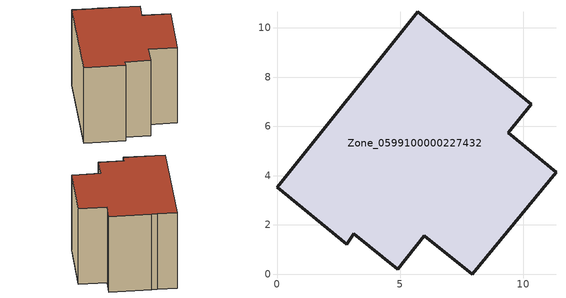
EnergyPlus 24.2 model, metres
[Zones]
Zone_0599100000227432
 floor ground (C_G): 7.43,9.25 10.31,6.89 9.38,5.75 11.32,4.14 7.93,0 5.97,1.57 4.89,0.21 3.12,1.64 2.83,1.21 0,3.53 5.72,10.65 7.07,9.55 z0
 wall outside (C_F): 5.97,1.57 7.93,0 11.32,4.14 9.38,5.75 10.31,6.89 7.43,9.25 7.07,9.55 5.72,10.65 0,3.53 2.83,1.21 3.12,1.64 4.89,0.21 5.97,1.57 z0:7.78
 roof outside (C_R): 7.43,9.25 7.07,9.55 5.72,10.65 0,3.53 2.83,1.21 3.12,1.64 4.89,0.21 5.97,1.57 7.93,0 11.32,4.14 9.38,5.75 10.31,6.89 z7.78
[BUILDING]
Pand.0599100000227432: North Axis=0; Terrain=City; Loads Convergence Tolerance Value=0.04; Temperature Convergence Tolerance Value=0.4; Solar Distribution=FullExterior; Maximum Number of Warmup Days=25; Minimum Number of Warmup Days=1
[Site:Location]
Rotterdam.The.Hague.AP_ZH_NLD Design_Conditions: Latitude=51.96; Longitude=4.45; Time Zone=1; Elevation=-4.5
[SITE:GROUNDTEMPERATURE:BUILDINGSURFACE]
18, 18, 18, 18, 18, 18, 18, 18, 18, 18, 18, 18
[MATERIAL] Thermal Absorptance=0.9; Solar Absorptance=0.7; Visible Absorptance=0.7
Name | Roughness | Thickness | Conductivity | Density | Specific Heat
G.TC.1946 | MediumSmooth | 0.15 | 1 | 540 | 1210
F.TC.1946 | Rough | 0.3 | 0.857143 | 1920 | 840
R.TC.1946 | MediumRough | 0.2 | 0.909091 | 1500 | 1000
[CONSTRUCTION]
C_G: G.TC.1946
C_F: F.TC.1946
C_R: R.TC.1946
[ZONE]
Zone_0599100000227432: Type=1; Multiplier=1; Ceiling Height=Autocalculate; Volume=Autocalculate; Floor Area=autocalculate; Part of Total Floor Area=Yes
[ZONEINFILTRATION:DESIGNFLOWRATE]
Infil_Zone_0599100000227432: Zone or ZoneList or Space or SpaceList=Zone_0599100000227432; Schedule=AlwaysOn; Design Flow Rate Calculation Method=Flow/Area; Flow Rate per Floor Area=0.003; Constant Term Coefficient=1; Temperature Term Coefficient=0; Velocity Term Coefficient=0; Velocity Squared Term Coefficient=0
[HVACTEMPLATE:ZONE:IDEALLOADSAIRSYSTEM]
Zone_0599100000227432: Maximum Heating Supply Air Temperature=50; Minimum Cooling Supply Air Temperature=13; Maximum Heating Supply Air Humidity Ratio=0.0156; Minimum Cooling Supply Air Humidity Ratio=0.0077; Heating Limit=NoLimit; Cooling Limit=NoLimit; Dehumidification Control Type=ConstantSensibleHeatRatio; Cooling Sensible Heat Ratio=0.7; Dehumidification Setpoint=60; Humidification Control Type=None; Humidification Setpoint=30; Outdoor Air Method=None; Outdoor Air Flow Rate per Person=0.00944; Outdoor Air Flow Rate per Zone Floor Area=0; Outdoor Air Flow Rate per Zone=0; Demand Controlled Ventilation Type=None; Outdoor Air Economizer Type=NoEconomizer; Heat Recovery Type=None; Sensible Heat Recovery Effectiveness=0.7; Latent Heat Recovery Effectiveness=0.65
[ZONECONTROL:THERMOSTAT]
ThermostatControl_Zone_0599100000227432: Zone or ZoneList=Zone_0599100000227432; Control Type Schedule=DualSetpointControlType; Control 1=Thermostat_Zone_0599100000227432; Temperature Difference Between Cutout And Setpoint=0
[THERMOSTATSETPOINT:DUALSETPOINT]
Thermostat_Zone_0599100000227432: Heating Setpoint Temperature Schedule=HeatingSetpoint_Zone_0599100000227432; Cooling Setpoint Temperature Schedule=CoolingSetpoint_Zone_0599100000227432
[SCHEDULE:COMPACT]
HeatingSetpoint_Zone_0599100000227432: Through: 12/31, For: AllDays, Until: 24:00, 21
CoolingSetpoint_Zone_0599100000227432: Through: 12/31, For: AllDays, Until: 24:00, 24
DualSetpointControlType: Through: 12/31, For: AllDays, Until: 24:00, 4
AlwaysOn: Through: 12/31, For: AllDays, Until: 24:00, 1
